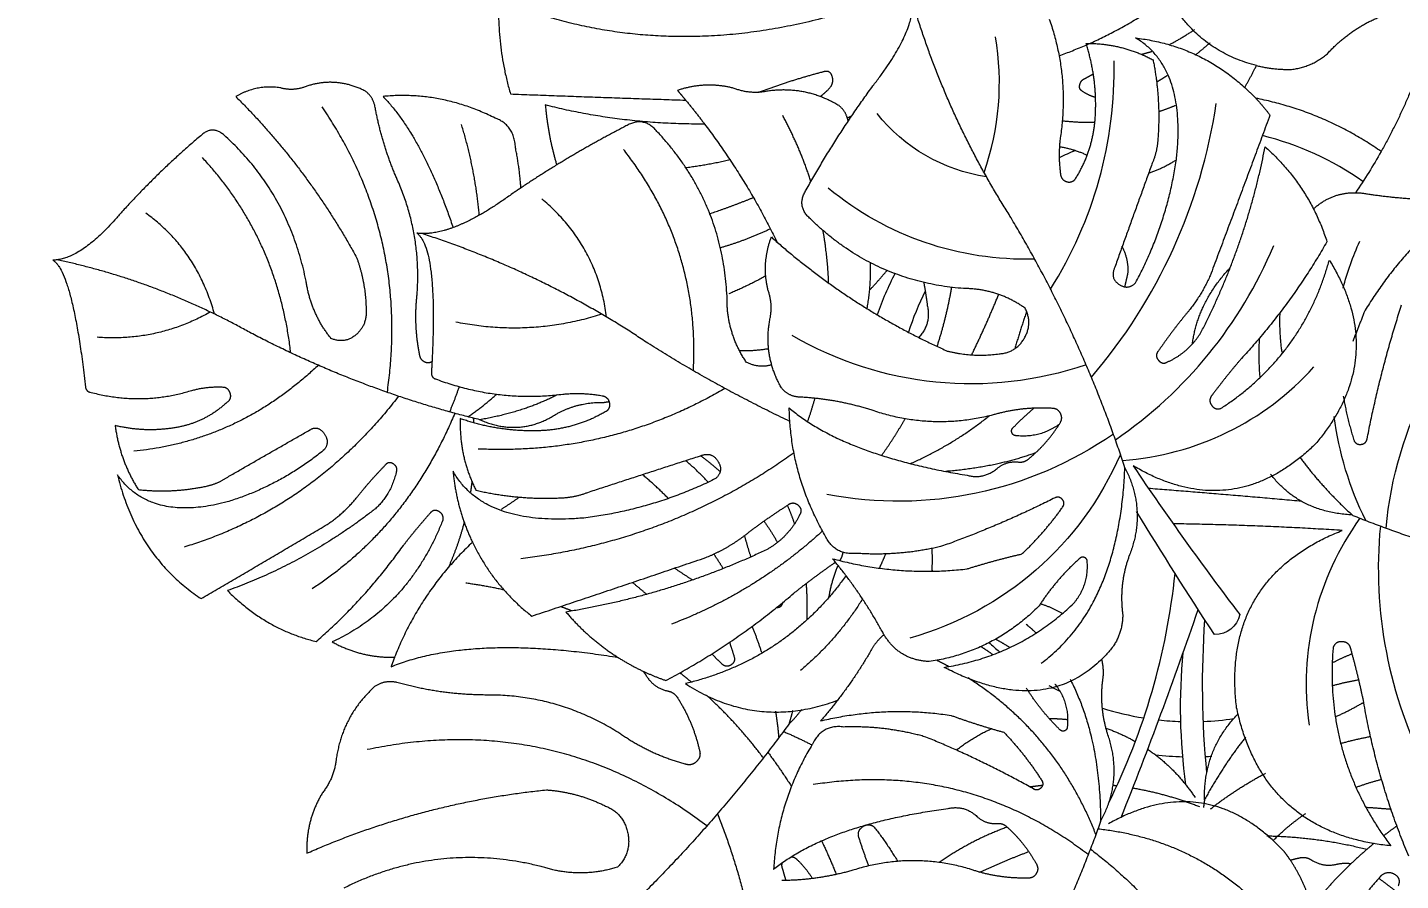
# Model space of a CAD drawing. Header units: inches. Extents: x 17146 to 31738, y -8920 to -2452.
# Drawn here: x 22810.95 to 22822.81, y -5287.29 to -5279.91 of the extents above; entities that cross this region are included whole.
import ezdxf

# ---------------------------------------------------------------- set-up
doc = ezdxf.new("R2010")
doc.units = ezdxf.units.IN
doc.header["$LTSCALE"] = 25
doc.header["$MEASUREMENT"] = 0
doc.header["$PDMODE"] = 3
doc.layers.get('Defpoints').update_dxf_attribs({"color": 251})
doc.layers.add('Dim-external', color=151, linetype='Continuous', lineweight=9)
doc.layers.add('plants', color=105, linetype='Continuous', lineweight=18)
doc.styles.add('int text 1in-8ft', font='trebuc.ttf', dxfattribs={"height": 7})
doc.dimstyles.new('dim 1in-8ft', dxfattribs={"dimtxt": 7, "dimasz": 2, "dimexe": 6, "dimexo": 6, "dimgap": 1, "dimtad": 1, "dimdec": 0, "dimzin": 0, "dimdsep": 46, "dimlunit": 4, "dimtxsty": 'int text 1in-8ft', "dimblk": 'DOT', "dimcen": 4, "dimdle": 6, "dimclrt": 7, "dimadec": 0, "dimazin": 0, "dimtfac": 1, "dimtdec": 0, "dimtofl": 0, "dimtmove": 0, "dimatfit": 3, "dimfxl": 6, "dimfxlon": 1, "dimtolj": 1, "dimtzin": 0, "dimarcsym": 0})
doc.dimstyles.new('dim 1in-8ft c-c', dxfattribs={"dimtxt": 7, "dimasz": 2, "dimexe": 6, "dimexo": 6, "dimgap": 1, "dimtad": 1, "dimdec": 0, "dimzin": 0, "dimdsep": 46, "dimlunit": 4, "dimtxsty": 'int text 1in-8ft', "dimblk": 'DOT', "dimcen": 4, "dimdle": 6, "dimclrt": 7, "dimadec": 0, "dimazin": 0, "dimtfac": 1, "dimtdec": 0, "dimtofl": 0, "dimtmove": 0, "dimatfit": 3, "dimfxl": 6, "dimfxlon": 1, "dimtolj": 1, "dimtzin": 0, "dimarcsym": 0})

# ---------------------------------------------------------------- blocks, each defined once
blk = doc.blocks.new('Monstera_86')
at = {"layer": 'plants'}
for points, degree in [([(0.5667, 1.02229), (0.60753, 1.08693), (0.61641, 1.15825)], 2), ([(0.79487, 0.9924), (0.82491, 1.07672), (0.87244, 1.15207)], 2), ([(0.80145, 1.01022), (0.7355, 1.06021), (0.70638, 1.13893)], 2), ([(0.9968, 0.92926), (1.06038, 1.01567), (1.14135, 1.08578)], 2), ([(0.61464, 1.02921), (0.62833, 1.04457), (0.6387, 1.06165)], 2), ([(0.79655, 0.99708), (0.72491, 1.005), (0.67851, 1.06165)], 2), ([(1.04313, 0.98738), (1.0286, 1.02367), (1.02099, 1.06207)], 2), ([(0.63256, 1.01968), (0.64656, 1.03297), (0.65816, 1.04784)], 2), ([(0.65816, 1.04784), (0.66256, 1.03143), (0.67193, 1.0174)], 2), ([(0.60197, 1.03403), (0.5998, 1.02947), (0.60413, 1.0268)], 2), ([(0.60346, 1.03764), (0.6089, 1.03343), (0.61464, 1.02921)], 2), ([(1.15735, 1.02155), (1.22372, 1.00502), (1.28527, 1.03558)], 2), ([(0.60413, 1.0268), (0.60846, 1.02414), (0.61292, 1.0273)], 2), ([(0.61292, 1.0273), (0.61379, 1.02825), (0.61464, 1.02921)], 2), ([(0.83646, 1.01991), (0.83472, 1.02301), (0.83651, 1.02608)], 2), ([(0.83651, 1.02608), (0.8383, 1.02915), (0.84178, 1.02903)], 2), ([(0.87315, 1.0252), (0.85755, 1.01796), (0.84145, 1.01187)], 2), ([(0.84178, 1.02903), (0.86133, 1.02954), (0.87986, 1.02311)], 2), ([(0.87986, 1.02311), (0.91734, 1.01211), (0.95464, 1.02375)], 2), ([(1.00672, 1.02338), (0.97102, 0.99428), (0.89371, 0.98396)], 2), ([(0.95464, 1.02375), (0.97757, 1.0304), (1.0014, 1.03065)], 2), ([(0.97563, 1.00495), (0.97052, 1.01564), (0.96615, 1.02667)], 2), ([(0.99162, 1.01698), (0.98578, 1.02245), (0.98163, 1.02931)], 2), ([(0.98175, 0.94256), (1.00435, 0.97967), (1.00672, 1.02338)], 2), ([(0.99866, 1.0306), (0.99981, 1.02679), (1.00089, 1.02297)], 2), ([(1.10795, 1.02202), (1.13276, 1.0296), (1.15735, 1.02155)], 2), ([(0.5952, 1.01494), (0.61564, 0.96604), (0.62462, 0.91381)], 2), ([(0.61765, 1.00654), (0.62539, 1.01287), (0.63256, 1.01968)], 2), ([(0.64199, 1.02006), (0.63732, 1.01897), (0.63256, 1.01968)], 2), ([(0.65841, 1.0172), (0.65077, 1.02209), (0.64199, 1.02006)], 2), ([(0.66545, 1.0158), (0.66166, 1.01506), (0.65841, 1.0172)], 2), ([(0.67193, 1.0174), (0.66872, 1.0165), (0.66545, 1.0158)], 2), ([(0.67193, 1.0174), (0.67377, 1.01465), (0.67578, 1.01203)], 2), ([(0.85593, 0.99552), (0.84414, 1.00599), (0.83646, 1.01991)], 2), ([(0.85541, 0.99599), (0.87897, 1.0046), (0.89943, 1.01898)], 2), ([(0.94156, 0.99595), (0.93319, 1.00659), (0.92633, 1.01828)], 2), ([(0.94512, 1.02117), (0.94837, 1.01228), (0.95131, 1.00326)], 2), ([(0.99521, 1.01519), (0.99307, 1.01538), (0.99162, 1.01698)], 2), ([(1.00089, 1.02297), (1.00168, 1.02105), (1.00104, 1.01906)], 2), ([(1.10117, 1), (1.09867, 1.01282), (1.10795, 1.02202)], 2), ([(0.64429, 0.87995), (0.64982, 0.95114), (0.60688, 1.00818)], 2), ([(0.60688, 1.00818), (0.68931, 0.99963), (0.70677, 0.91862)], 2), ([(0.68708, 1.00168), (0.65419, 1.00227), (0.62223, 1.01037)], 2), ([(0.67578, 1.01203), (0.72596, 0.95809), (0.78971, 0.99382)], 2), ([(0.80285, 1.01385), (0.88281, 0.95298), (0.98117, 0.96849)], 2), ([(1.3092, 1.01295), (1.23471, 0.98015), (1.15396, 0.97185)], 2), ([(1.29887, 0.97353), (1.30992, 0.99171), (1.3092, 1.01295)], 2), ([(0.6029, 0.99528), (0.6073, 0.99841), (0.61155, 1.00169)], 2), ([(0.68323, 1.00485), (0.6736, 0.99509), (0.66198, 0.98716)], 2), ([(0.79792, 1.00081), (0.82311, 0.93609), (0.88074, 0.89931)], 2), ([(0.95131, 1.00326), (0.95303, 0.99877), (0.94918, 0.99588)], 2), ([(1.11569, 0.98233), (1.10367, 0.98718), (1.10117, 1)], 2), ([(0.7815, 0.98973), (0.76381, 0.94521), (0.74719, 0.90029), (0.73162, 0.85498)], 3), ([(0.79487, 0.9924), (0.77991, 0.96491), (0.79039, 0.93532)], 2), ([(0.81468, 0.90002), (0.79519, 0.93725), (0.79487, 0.9924)], 2), ([(0.86171, 0.99367), (0.85845, 0.99337), (0.85593, 0.99552)], 2), ([(0.87504, 0.98903), (0.86934, 0.99426), (0.86171, 0.99367)], 2), ([(0.89371, 0.98396), (0.88312, 0.98159), (0.87504, 0.98903)], 2), ([(0.94918, 0.99588), (0.94533, 0.99298), (0.94156, 0.99595)], 2), ([(1.04999, 0.99524), (1.14868, 0.92044), (1.27007, 0.9458)], 2), ([(0.62282, 0.98313), (0.61478, 0.98364), (0.60675, 0.98433)], 2), ([(0.72373, 0.98425), (0.7069, 0.97107), (0.68797, 0.96106)], 2), ([(0.72753, 0.97824), (0.72789, 0.98079), (0.72823, 0.98334)], 2), ([(0.73064, 0.98294), (0.75172, 0.97458), (0.77405, 0.9708)], 2), ([(0.78983, 0.9807), (0.76659, 0.93386), (0.75201, 0.88356), (0.7466, 0.83155)], 3), ([(1.15396, 0.97185), (1.1338, 0.97335), (1.11569, 0.98233)], 2), ([(0.6291, 0.97012), (0.6211, 0.96713), (0.61282, 0.96501)], 2), ([(0.70088, 0.93766), (0.71521, 0.95566), (0.72753, 0.97824)], 2), ([(0.72753, 0.97824), (0.72825, 0.94586), (0.70582, 0.92267)], 2), ([(0.76434, 0.94555), (0.74593, 0.95817), (0.73368, 0.97676)], 2), ([(0.83271, 0.96621), (0.83163, 0.96879), (0.8336, 0.97073)], 2), ([(0.83257, 0.96902), (0.83658, 0.96945), (0.84057, 0.97003)], 2), ([(0.8336, 0.97073), (0.83557, 0.97267), (0.83803, 0.97145)], 2), ([(0.83803, 0.97145), (0.87206, 0.95234), (0.9081, 0.93762)], 2), ([(1.29031, 0.95339), (1.29185, 0.96463), (1.29887, 0.97353)], 2), ([(0.72598, 0.96092), (0.72921, 0.92795), (0.72963, 0.8948), (0.72725, 0.86175)], 3), ([(0.73956, 0.96864), (0.74345, 0.94018), (0.74405, 0.91145), (0.74135, 0.88285)], 3), ([(0.78438, 0.96931), (0.78574, 0.96915), (0.78709, 0.969)], 2), ([(0.8576, 0.9345), (0.84357, 0.94904), (0.83271, 0.96621)], 2), ([(1.01051, 0.94744), (1.00239, 0.95826), (0.99515, 0.96969)], 2), ([(0.61361, 0.80086), (0.61888, 0.85614), (0.60828, 0.91091), (0.58279, 0.96024)], 3), ([(1.05466, 0.94655), (1.05367, 0.9507), (1.0568, 0.9536)], 2), ([(1.0568, 0.9536), (1.05993, 0.95651), (1.06395, 0.95518)], 2), ([(1.06395, 0.95518), (1.08695, 0.94905), (1.1064, 0.93532)], 2), ([(1.26522, 0.90496), (1.28674, 0.92449), (1.29031, 0.95339)], 2), ([(0.72692, 0.95024), (0.72558, 0.95018), (0.72424, 0.95011), (0.7229, 0.95003)], 3), ([(0.75933, 0.94919), (0.75344, 0.94982), (0.74753, 0.95022), (0.7416, 0.95037)], 3), ([(0.88836, 0.94608), (0.87783, 0.93782), (0.86565, 0.9322)], 2), ([(1.01338, 0.95113), (1.02987, 0.92908), (1.05019, 0.91056)], 2), ([(1.06914, 0.91189), (1.05892, 0.92794), (1.05466, 0.94655)], 2), ([(0.63891, 0.94163), (0.62953, 0.93905), (0.61997, 0.93723)], 2), ([(0.79137, 0.93189), (0.78146, 0.93533), (0.77235, 0.94053)], 2), ([(0.79039, 0.93532), (0.79613, 0.91679), (0.79302, 0.89761)], 2), ([(0.89169, 0.92362), (0.87485, 0.92974), (0.8576, 0.9345)], 2), ([(0.9081, 0.93762), (0.93415, 0.93021), (0.96117, 0.93113)], 2), ([(0.96117, 0.93113), (0.9755, 0.92916), (0.98175, 0.94256)], 2), ([(1.00035, 0.93406), (0.99091, 0.93798), (0.98188, 0.94278)], 2), ([(1.00321, 0.93787), (1.00399, 0.92928), (1.00534, 0.92077)], 2), ([(1.1064, 0.93532), (1.14644, 0.90983), (1.19392, 0.91038)], 2), ([(0.62682, 0.79582), (0.65495, 0.83496), (0.66657, 0.88214), (0.65981, 0.92986)], 3), ([(0.72829, 0.92753), (0.7217, 0.92726), (0.71513, 0.92665), (0.7086, 0.9257)], 3), ([(0.75721, 0.92654), (0.75245, 0.92706), (0.74767, 0.9274), (0.74288, 0.92757)], 3), ([(0.82398, 0.90385), (0.8148, 0.91594), (0.81646, 0.93118)], 2), ([(0.82818, 0.92558), (0.82219, 0.9256), (0.81624, 0.92626)], 2), ([(0.81646, 0.93118), (0.81658, 0.93294), (0.81818, 0.93359)], 2), ([(0.81818, 0.93359), (0.81978, 0.93425), (0.82105, 0.93305)], 2), ([(0.82105, 0.93305), (0.83358, 0.92081), (0.84296, 0.90589)], 2), ([(0.97627, 0.92719), (0.93431, 0.91704), (0.89169, 0.92362)], 2), ([(0.94321, 0.88084), (0.95756, 0.90566), (0.97627, 0.92719)], 2), ([(0.9968, 0.92926), (0.99228, 0.9248), (0.98849, 0.9197)], 2), ([(0.99436, 0.92037), (0.99551, 0.92479), (0.9968, 0.92926)], 2), ([(0.64249, 0.92442), (0.63377, 0.92054), (0.62555, 0.9157)], 2), ([(0.70677, 0.91862), (0.7166, 0.83501), (0.63844, 0.80374)], 2), ([(0.79369, 0.9189), (0.78492, 0.92165), (0.77598, 0.92376), (0.7669, 0.92522)], 3), ([(1.06383, 0.90301), (1.01733, 0.93327), (0.9653, 0.9138)], 2), ([(0.62555, 0.9157), (0.62496, 0.9155), (0.62436, 0.91531)], 2), ([(0.62462, 0.91381), (0.62812, 0.89701), (0.63277, 0.88049)], 2), ([(0.7868, 0.87902), (0.82673, 0.92863), (0.89624, 0.89246)], 2), ([(0.82833, 0.90423), (0.82602, 0.90549), (0.82368, 0.9067), (0.82132, 0.90786)], 3), ([(1.07526, 0.90778), (1.07136, 0.90856), (1.06914, 0.91189)], 2), ([(1.08926, 0.89788), (1.08436, 0.90584), (1.07526, 0.90778)], 2), ([(1.19392, 0.91038), (1.22294, 0.91013), (1.25084, 0.90224)], 2), ([(0.62756, 0.90061), (0.63618, 0.90211), (0.6446, 0.90445)], 2), ([(0.6446, 0.90454), (0.64448, 0.90448), (0.64437, 0.90441), (0.64425, 0.90435)], 3), ([(0.82448, 0.90333), (0.82423, 0.90359), (0.82398, 0.90385)], 2), ([(0.95982, 0.83302), (0.99868, 0.88717), (1.06383, 0.90301)], 2), ([(1.07656, 0.90097), (1.0319, 0.87737), (0.99371, 0.84447)], 2), ([(1.05999, 0.90203), (1.06367, 0.89897), (1.06745, 0.89602)], 2), ([(1.09137, 0.89492), (1.08413, 0.89834), (1.07656, 0.90097)], 2), ([(1.25084, 0.90224), (1.25859, 0.90051), (1.26522, 0.90496)], 2), ([(0.83342, 0.88981), (0.78278, 0.8525), (0.77913, 0.76308)], 2), ([(0.79302, 0.89761), (0.79284, 0.89217), (0.79418, 0.88691)], 2), ([(0.89624, 0.89246), (0.84769, 0.88495), (0.81225, 0.85093)], 2), ([(0.8932, 0.89196), (0.89707, 0.88985), (0.90104, 0.88791)], 2), ([(0.94913, 0.84811), (0.96553, 0.87443), (0.98929, 0.89449)], 2), ([(1.03212, 0.88624), (1.03174, 0.88956), (1.03469, 0.89111)], 2), ([(1.03469, 0.89111), (1.03765, 0.89266), (1.04011, 0.89042)], 2), ([(1.04011, 0.89042), (1.04343, 0.88706), (1.0468, 0.88375)], 2), ([(1.09137, 0.89492), (1.09021, 0.89633), (1.08926, 0.89788)], 2), ([(1.10788, 0.8858), (1.09992, 0.89089), (1.09137, 0.89492)], 2), ([(1.2546, 0.89208), (1.20308, 0.87095), (1.10934, 0.88566)], 2), ([(1.25227, 0.88586), (1.25348, 0.88895), (1.2546, 0.89208)], 2), ([(0.63186, 0.88375), (0.63841, 0.8863), (0.6448, 0.88962)], 2), ([(0.83463, 0.85248), (0.86425, 0.88242), (0.90588, 0.88875)], 2), ([(0.8672, 0.8763), (0.86495, 0.87838), (0.86266, 0.88041), (0.86032, 0.88238)], 3), ([(0.86481, 0.88416), (0.86862, 0.88138), (0.87263, 0.87891)], 2), ([(0.90588, 0.88875), (0.92629, 0.8877), (0.93606, 0.86975)], 2), ([(0.93521, 0.87124), (0.94004, 0.87531), (0.94321, 0.88084)], 2), ([(1.0144, 0.88292), (1.01718, 0.87428), (1.02057, 0.86586)], 2), ([(1.0353, 0.87624), (1.0336, 0.8812), (1.03212, 0.88624)], 2), ([(1.14127, 0.85659), (1.12682, 0.87371), (1.10788, 0.8858)], 2), ([(1.10934, 0.88566), (1.10861, 0.88571), (1.10788, 0.8858)], 2), ([(1.20184, 0.81137), (1.2354, 0.8429), (1.25227, 0.88586)], 2), ([(1.29277, 0.876), (1.27328, 0.8865), (1.25227, 0.88586)], 2), ([(0.63277, 0.88049), (0.63377, 0.87604), (0.63833, 0.87583)], 2), ([(0.63833, 0.87583), (0.64289, 0.87562), (0.64429, 0.87995)], 2), ([(0.78054, 0.85831), (0.78054, 0.86961), (0.7868, 0.87902)], 2), ([(0.78198, 0.75452), (0.80787, 0.81323), (0.85675, 0.85586), (0.91844, 0.87353)], 3), ([(0.86307, 0.87409), (0.85831, 0.87661), (0.85374, 0.87947)], 2), ([(1.22111, 0.79717), (1.24322, 0.85303), (1.29277, 0.876)], 2), ([(1.30307, 0.87568), (1.2716, 0.84846), (1.24662, 0.81347)], 2), ([(1.36061, 0.84275), (1.33534, 0.8681), (1.30307, 0.87568)], 2), ([(0.70474, 0.85811), (0.70638, 0.8661), (0.71292, 0.87135), (0.72108, 0.87122)], 3), ([(0.72108, 0.87122), (0.73828, 0.8449), (0.7551, 0.81833), (0.77155, 0.79152)], 3), ([(0.84316, 0.86444), (0.83985, 0.86714), (0.83675, 0.87013)], 2), ([(0.93606, 0.86975), (0.94999, 0.84432), (0.96854, 0.82203)], 2), ([(0.97499, 0.80406), (1.01809, 0.84345), (1.0728, 0.86443)], 2), ([(0.77376, 0.76184), (0.75174, 0.79463), (0.72872, 0.82673), (0.70474, 0.85811)], 3), ([(0.7765, 0.82054), (0.78307, 0.83894), (0.78054, 0.85831)], 2), ([(0.81963, 0.85757), (0.82634, 0.85369), (0.83389, 0.85135)], 2), ([(0.98569, 0.83818), (0.98483, 0.84949), (0.98528, 0.8615)], 2), ([(1.01139, 0.81628), (1.07344, 0.84554), (1.14127, 0.85659)], 2), ([(1.16343, 0.85927), (1.10696, 0.84043), (1.05061, 0.82126)], 2), ([(1.13736, 0.85593), (1.14109, 0.85444), (1.14485, 0.85306)], 2), ([(1.20184, 0.81137), (1.18827, 0.83975), (1.16343, 0.85927)], 2), ([(0.81225, 0.85093), (0.80236, 0.83913), (0.80355, 0.82377)], 2), ([(0.80821, 0.82172), (0.82352, 0.8353), (0.83463, 0.85248)], 2), ([(0.97086, 0.8469), (0.96903, 0.83634), (0.96495, 0.82643)], 2), ([(1.00085, 0.85049), (1.00108, 0.85107), (1.00131, 0.85163)], 2), ([(1.00131, 0.85163), (1.00205, 0.85362), (1.00414, 0.85382)], 2), ([(1.00414, 0.85382), (1.00452, 0.85385), (1.00491, 0.8538)], 2), ([(1.37759, 0.84794), (1.33613, 0.82366), (1.2948, 0.79909)], 2), ([(1.43188, 0.76767), (1.41913, 0.82033), (1.37759, 0.84794)], 2), ([(0.63148, 0.79398), (0.54769, 0.82741), (0.45857, 0.84137)], 2), ([(0.99371, 0.84447), (0.98097, 0.83425), (0.96755, 0.82492)], 2), ([(1.08902, 0.84512), (1.09361, 0.84122), (1.09826, 0.8374)], 2), ([(1.18137, 0.84231), (1.19369, 0.83956), (1.20621, 0.83789)], 2), ([(1.21328, 0.72781), (1.24416, 0.80128), (1.30566, 0.84156)], 2), ([(1.26477, 0.78968), (1.30904, 0.82425), (1.36061, 0.84275)], 2), ([(0.88142, 0.82865), (0.86383, 0.82311), (0.84586, 0.81895)], 2), ([(0.96854, 0.82203), (0.92562, 0.83373), (0.88142, 0.82865)], 2), ([(0.90409, 0.82955), (0.90398, 0.82974), (0.90387, 0.82993), (0.90376, 0.83012)], 3), ([(0.90413, 0.83013), (0.90358, 0.82276), (0.90409, 0.81538)], 2), ([(0.93419, 0.81893), (0.9361, 0.82359), (0.93825, 0.82814)], 2), ([(1.03939, 0.82843), (1.04232, 0.82365), (1.04545, 0.81901)], 2), ([(1.0709, 0.82815), (1.06512, 0.83206), (1.05924, 0.83582)], 2), ([(1.20721, 0.79843), (1.21122, 0.81376), (1.21756, 0.82789)], 2), ([(0.77913, 0.76308), (0.76466, 0.79121), (0.7765, 0.82054)], 2), ([(0.80355, 0.82377), (0.80361, 0.82199), (0.80523, 0.82128)], 2), ([(0.80523, 0.82128), (0.80686, 0.82056), (0.80821, 0.82172)], 2), ([(0.84586, 0.81895), (0.83088, 0.80486), (0.81908, 0.78801)], 2), ([(0.89785, 0.814), (0.92499, 0.82051), (0.95284, 0.81862)], 2), ([(0.9346, 0.81894), (0.93454, 0.81911), (0.93447, 0.81927), (0.9344, 0.81943)], 3), ([(0.95284, 0.81862), (0.96769, 0.82007), (0.97366, 0.8064)], 2), ([(0.9626, 0.82118), (0.96201, 0.8194), (0.96157, 0.81758)], 2), ([(0.9636, 0.82332), (0.96312, 0.82224), (0.9626, 0.82118)], 2), ([(0.96755, 0.82492), (0.96712, 0.82459), (0.96663, 0.82435)], 2), ([(0.99348, 0.75346), (1.073, 0.8104), (1.17044, 0.82207)], 2), ([(1.02139, 0.82086), (1.0236, 0.81433), (1.0253, 0.80764)], 2), ([(1.05061, 0.82126), (1.03708, 0.81575), (1.02544, 0.807)], 2), ([(0.82439, 0.78256), (0.86016, 0.80052), (0.89785, 0.814)], 2), ([(0.98987, 0.7937), (0.9971, 0.80828), (1.01139, 0.81628)], 2), ([(1.01295, 0.79769), (1.00829, 0.80439), (1.00424, 0.81148)], 2), ([(1.21442, 0.76531), (1.21231, 0.78946), (1.20184, 0.81137)], 2), ([(1.24662, 0.81347), (1.23817, 0.8025), (1.22905, 0.79226)], 2), ([(1.24969, 0.71672), (1.30592, 0.78937), (1.38874, 0.81454)], 2), ([(0.60993, 0.80222), (0.60377, 0.73608), (0.57236, 0.67689), (0.52105, 0.63471)], 3), ([(0.63844, 0.80374), (0.6931, 0.8002), (0.74787, 0.79942)], 2), ([(0.97366, 0.8064), (0.99567, 0.76833), (0.9966, 0.72436)], 2), ([(1.02544, 0.807), (1.01192, 0.79646), (0.99745, 0.78725)], 2), ([(1.0253, 0.80764), (1.02543, 0.80737), (1.02556, 0.80709)], 2), ([(0.62309, 0.79727), (0.6336, 0.77604), (0.64047, 0.75333), (0.64349, 0.72983)], 3), ([(0.66569, 0.75625), (0.65173, 0.77562), (0.63148, 0.79398)], 2), ([(0.63182, 0.79367), (0.66598, 0.79196), (0.68468, 0.76725)], 2), ([(0.78661, 0.74125), (0.84133, 0.77891), (0.90689, 0.79274), (0.97216, 0.78039)], 3), ([(0.99092, 0.78732), (0.98769, 0.79007), (0.98987, 0.7937)], 2), ([(0.99784, 0.78751), (0.99528, 0.79333), (0.99323, 0.79951)], 2), ([(1.04433, 0.77015), (1.08483, 0.79021), (1.12977, 0.79568)], 2), ([(1.12977, 0.79568), (1.19424, 0.80129), (1.21442, 0.76531)], 2), ([(1.22362, 0.79133), (1.22048, 0.79327), (1.22111, 0.79717)], 2), ([(1.22905, 0.79226), (1.22676, 0.78939), (1.22362, 0.79133)], 2), ([(1.2948, 0.79909), (1.28502, 0.79236), (1.27721, 0.78286)], 2), ([(0.76395, 0.7763), (0.71497, 0.78014), (0.66453, 0.78465)], 2), ([(0.81908, 0.78801), (0.81788, 0.78546), (0.81984, 0.78344)], 2), ([(0.81984, 0.78344), (0.82181, 0.78143), (0.82439, 0.78256)], 2), ([(0.99745, 0.78725), (0.99416, 0.78457), (0.99092, 0.78732)], 2), ([(1.07495, 0.78299), (1.08298, 0.77485), (1.09172, 0.76749)], 2), ([(1.17132, 0.78212), (1.17717, 0.78622), (1.18317, 0.79008)], 2), ([(1.25131, 0.76625), (1.25477, 0.78057), (1.26477, 0.78968)], 2), ([(1.29764, 0.75125), (1.32638, 0.77469), (1.36082, 0.78525)], 2), ([(1.36082, 0.78525), (1.41058, 0.79833), (1.43188, 0.76767)], 2), ([(0.65559, 0.74764), (0.70924, 0.8), (0.77376, 0.76184)], 2), ([(1.12716, 0.77906), (1.09045, 0.76702), (1.05368, 0.75517)], 2), ([(1.14345, 0.78257), (1.13501, 0.78214), (1.12716, 0.77906)], 2), ([(1.19956, 0.77772), (1.17185, 0.78405), (1.14345, 0.78257)], 2), ([(1.20973, 0.73125), (1.21062, 0.75577), (1.19956, 0.77772)], 2), ([(1.2022, 0.77201), (1.20261, 0.77542), (1.20314, 0.7788)], 2), ([(1.27721, 0.78286), (1.2682, 0.7715), (1.25824, 0.76124)], 2), ([(1.37355, 0.77486), (1.36699, 0.77342), (1.3613, 0.76962)], 2), ([(1.41833, 0.77728), (1.39562, 0.77971), (1.37355, 0.77486)], 2), ([(1.43337, 0.73574), (1.43034, 0.75842), (1.41833, 0.77728)], 2), ([(0.83705, 0.75346), (0.86299, 0.76293), (0.89524, 0.7655)], 2), ([(0.88139, 0.768), (0.87054, 0.77076), (0.86195, 0.76357)], 2), ([(0.9966, 0.72436), (0.96078, 0.75486), (0.88139, 0.768)], 2), ([(1.04278, 0.75885), (1.03886, 0.76514), (1.04433, 0.77015)], 2), ([(1.054, 0.75528), (1.04759, 0.76004), (1.04161, 0.76536)], 2), ([(1.04915, 0.77247), (1.05599, 0.76495), (1.06379, 0.75843)], 2), ([(1.2531, 0.7605), (1.25015, 0.76264), (1.25131, 0.76625)], 2), ([(1.3613, 0.76962), (1.33431, 0.75403), (1.30724, 0.7386)], 2), ([(0.7807, 0.75831), (0.73263, 0.75483), (0.68897, 0.73351), (0.65667, 0.69773)], 3), ([(0.77913, 0.76308), (0.80716, 0.67733), (0.85357, 0.59997)], 2), ([(0.84201, 0.75774), (0.82948, 0.74766), (0.82107, 0.73396)], 2), ([(0.84804, 0.7594), (0.84468, 0.75981), (0.84201, 0.75774)], 2), ([(0.86195, 0.76357), (0.85588, 0.75853), (0.84804, 0.7594)], 2), ([(0.91807, 0.76037), (0.89054, 0.74827), (0.86711, 0.72952)], 2), ([(1.05368, 0.75517), (1.0467, 0.75257), (1.04278, 0.75885)], 2), ([(1.25824, 0.76124), (1.25606, 0.75837), (1.2531, 0.7605)], 2), ([(0.62609, 0.74794), (0.62295, 0.74757), (0.62219, 0.7445)], 2), ([(0.63068, 0.74549), (0.62924, 0.7483), (0.62609, 0.74794)], 2), ([(0.64665, 0.62851), (0.60791, 0.69132), (0.65559, 0.74764)], 2), ([(0.93668, 0.75503), (0.92845, 0.74356), (0.9215, 0.73129)], 2), ([(1.03824, 0.71169), (1.11225, 0.75497), (1.19813, 0.75095)], 2), ([(1.29813, 0.74065), (1.2941, 0.74596), (1.29764, 0.75125)], 2), ([(1.30173, 0.69666), (1.35326, 0.7456), (1.42127, 0.75245)], 2), ([(0.62219, 0.7445), (0.61367, 0.70036), (0.59985, 0.65759)], 2), ([(0.63765, 0.71674), (0.63511, 0.73134), (0.63068, 0.74549)], 2), ([(0.78529, 0.74495), (0.73949, 0.71356), (0.70424, 0.67033), (0.68271, 0.61914)], 3), ([(0.8217, 0.73497), (0.83427, 0.74395), (0.84968, 0.74233)], 2), ([(0.84968, 0.74233), (0.85158, 0.74221), (0.8523, 0.74046)], 2), ([(0.8523, 0.74046), (0.85302, 0.73871), (0.85173, 0.73731)], 2), ([(1.11468, 0.72622), (1.13458, 0.73809), (1.1578, 0.73908)], 2), ([(1.1578, 0.73908), (1.18452, 0.74008), (1.20973, 0.73125)], 2), ([(1.30724, 0.7386), (1.30216, 0.73535), (1.29813, 0.74065)], 2), ([(1.39142, 0.73657), (1.41224, 0.74077), (1.43337, 0.73574)], 2), ([(0.82107, 0.73396), (0.81917, 0.73091), (0.82091, 0.72776)], 2), ([(0.85173, 0.73731), (0.84529, 0.73052), (0.8381, 0.72452)], 2), ([(0.86573, 0.72919), (0.90478, 0.73889), (0.94285, 0.72586)], 2), ([(0.98468, 0.73321), (0.98205, 0.72572), (0.97992, 0.71807)], 2), ([(0.99619, 0.73305), (1.04376, 0.7105), (1.08819, 0.68237)], 2), ([(1.14685, 0.71579), (1.16871, 0.72714), (1.19708, 0.73199)], 2), ([(1.19708, 0.73199), (1.17128, 0.74328), (1.14808, 0.72861)], 2), ([(1.20472, 0.73007), (1.19498, 0.72342), (1.18612, 0.71536)], 2), ([(1.19708, 0.73199), (1.27352, 0.71334), (1.34539, 0.67579)], 2), ([(1.20133, 0.73093), (1.20122, 0.73245), (1.20112, 0.73396)], 2), ([(1.35952, 0.71943), (1.37335, 0.7328), (1.39142, 0.73657)], 2), ([(0.7168, 0.72457), (0.66357, 0.6898), (0.64665, 0.62851)], 2), ([(0.72296, 0.7226), (0.72063, 0.72593), (0.7168, 0.72457)], 2), ([(0.72269, 0.71615), (0.72528, 0.71927), (0.72296, 0.7226)], 2), ([(0.82091, 0.72776), (0.82265, 0.72462), (0.82624, 0.72461)], 2), ([(0.82624, 0.72461), (0.84639, 0.7234), (0.86573, 0.72919)], 2), ([(0.94285, 0.72586), (0.96628, 0.71836), (0.99086, 0.71725)], 2), ([(1.1133, 0.72033), (1.1122, 0.72369), (1.11468, 0.72622)], 2), ([(1.11666, 0.72073), (1.115, 0.72053), (1.11337, 0.72012)], 2), ([(1.14808, 0.72861), (1.13341, 0.72026), (1.11666, 0.72073)], 2), ([(1.21659, 0.7269), (1.2132, 0.71887), (1.21036, 0.71054)], 2), ([(0.7036, 0.69229), (0.71356, 0.70389), (0.72269, 0.71615)], 2), ([(0.80427, 0.69638), (0.86828, 0.71791), (0.93616, 0.71116), (0.99467, 0.67743)], 3), ([(0.99086, 0.71725), (0.99756, 0.71658), (1.0017, 0.71127)], 2), ([(1.11792, 0.71638), (1.11441, 0.71698), (1.1133, 0.72033)], 2), ([(1.14331, 0.71539), (1.13055, 0.71419), (1.11792, 0.71638)], 2), ([(1.22584, 0.7055), (1.18582, 0.72066), (1.14331, 0.71539)], 2), ([(1.257, 0.7142), (1.24236, 0.61307), (1.29923, 0.52922)], 2), ([(1.35934, 0.71384), (1.35796, 0.71679), (1.35952, 0.71943)], 2), ([(1.36356, 0.71076), (1.36071, 0.71088), (1.35934, 0.71384)], 2), ([(1.38365, 0.71297), (1.37381, 0.7103), (1.36356, 0.71076)], 2), ([(1.44993, 0.714), (1.41621, 0.72304), (1.38365, 0.71297)], 2), ([(1.45257, 0.71085), (1.45214, 0.71341), (1.44993, 0.714)], 2), ([(0.69208, 0.67924), (0.69282, 0.6919), (0.69173, 0.70453)], 2), ([(0.80086, 0.70446), (0.7576, 0.6538), (0.72984, 0.59293), (0.71994, 0.52705)], 3), ([(1.0017, 0.71127), (1.0138, 0.68999), (1.00893, 0.66601)], 2), ([(1.22848, 0.70173), (1.22847, 0.70451), (1.22584, 0.7055)], 2), ([(1.47366, 0.62851), (1.46089, 0.63666), (1.45257, 0.71085)], 2), ([(0.75147, 0.69453), (0.73755, 0.68817), (0.72965, 0.67508)], 2), ([(0.75744, 0.69337), (0.75494, 0.69646), (0.75147, 0.69453)], 2), ([(1.00787, 0.69641), (1.01655, 0.69891), (1.02447, 0.69461)], 2), ([(1.02447, 0.69461), (1.03747, 0.67516), (1.03691, 0.65185)], 2), ([(1.05873, 0.7002), (1.05429, 0.62013), (1.10398, 0.55679)], 2), ([(1.23781, 0.61107), (1.22431, 0.62129), (1.22806, 0.69427)], 2), ([(1.22806, 0.69427), (1.22825, 0.69792), (1.22848, 0.70173)], 2), ([(1.22806, 0.69427), (1.23025, 0.6958), (1.23272, 0.69462)], 2), ([(1.23272, 0.69462), (1.23562, 0.69324), (1.23612, 0.68971)], 2), ([(0.64823, 0.6166), (0.67163, 0.65758), (0.7036, 0.69229)], 2), ([(0.67708, 0.68837), (0.67724, 0.68792), (0.67739, 0.68748)], 2), ([(0.67739, 0.68748), (0.67908, 0.675), (0.67856, 0.66241)], 2), ([(0.738, 0.66173), (0.74828, 0.67405), (0.75733, 0.68729)], 2), ([(0.75733, 0.68729), (0.75994, 0.69029), (0.75744, 0.69337)], 2), ([(0.84281, 0.66182), (0.84689, 0.67368), (0.85038, 0.68573)], 2), ([(0.86062, 0.68925), (0.84964, 0.68856), (0.8442, 0.67901)], 2), ([(0.89423, 0.68746), (0.8776, 0.69161), (0.86062, 0.68925)], 2), ([(0.87835, 0.68992), (0.86903, 0.67064), (0.86091, 0.65084)], 2), ([(1.00819, 0.61352), (0.957, 0.65942), (0.89423, 0.68746)], 2), ([(1.02885, 0.68715), (1.0195, 0.68741), (1.00988, 0.68583)], 2), ([(1.23612, 0.68971), (1.23993, 0.67005), (1.23769, 0.65046)], 2), ([(1.31956, 0.6886), (1.32823, 0.61431), (1.37685, 0.56208)], 2), ([(0.62413, 0.66218), (0.62764, 0.67175), (0.63151, 0.68118)], 2), ([(0.73536, 0.68276), (0.7318, 0.65572), (0.711, 0.63363)], 2), ([(0.8442, 0.67901), (0.83875, 0.66945), (0.84376, 0.65966)], 2), ([(0.90079, 0.68446), (0.8946, 0.66566), (0.89134, 0.64616)], 2), ([(0.90714, 0.65794), (0.90451, 0.66955), (0.91247, 0.67845)], 2), ([(0.91247, 0.67845), (0.91258, 0.67857), (0.91268, 0.67869)], 2), ([(1.08819, 0.68237), (1.15634, 0.6367), (1.23454, 0.61133)], 2), ([(1.27079, 0.65962), (1.26986, 0.67047), (1.2772, 0.67681)], 2), ([(1.2772, 0.67681), (1.28454, 0.68314), (1.29352, 0.67924)], 2), ([(1.29352, 0.67924), (1.30667, 0.66293), (1.30978, 0.64139)], 2), ([(1.37169, 0.66219), (1.406, 0.68154), (1.4451, 0.6785)], 2), ([(0.72965, 0.67508), (0.70046, 0.61803), (0.68825, 0.55513)], 2), ([(0.9085, 0.64869), (0.91279, 0.65726), (0.91643, 0.66613), (0.9194, 0.67524)], 3), ([(1.11807, 0.66362), (1.16464, 0.67842), (1.21258, 0.66873)], 2), ([(1.34539, 0.67579), (1.40582, 0.6421), (1.47105, 0.62834)], 2), ([(0.56973, 0.59815), (0.60218, 0.6257), (0.62413, 0.66218)], 2), ([(0.72391, 0.63867), (0.72945, 0.65112), (0.738, 0.66173)], 2), ([(0.84376, 0.65966), (0.8617, 0.64703), (0.88365, 0.64693)], 2), ([(0.92808, 0.63699), (0.93252, 0.6457), (0.93637, 0.6547), (0.9396, 0.66394)], 3), ([(0.94615, 0.65996), (0.94346, 0.64506), (0.94394, 0.62993)], 2), ([(1.00893, 0.66601), (1.00716, 0.65664), (1.01043, 0.64768)], 2), ([(1.11496, 0.66545), (1.1209, 0.61906), (1.15694, 0.58882)], 2), ([(1.27693, 0.62681), (1.27113, 0.6427), (1.27079, 0.65962)], 2), ([(1.36897, 0.6635), (1.38068, 0.62151), (1.41356, 0.59809)], 2), ([(0.90946, 0.6428), (0.90821, 0.6502), (0.90714, 0.65794)], 2), ([(1.01179, 0.63878), (1.02369, 0.64535), (1.03582, 0.65044)], 2), ([(1.03691, 0.65185), (1.03991, 0.59027), (1.08229, 0.54509)], 2), ([(1.23769, 0.65046), (1.23485, 0.61112), (1.25111, 0.57508)], 2), ([(0.63779, 0.64672), (0.63496, 0.6363), (0.63135, 0.62613), (0.62698, 0.61625)], 3), ([(0.77216, 0.64316), (0.75221, 0.60596), (0.74586, 0.56423)], 2), ([(0.78283, 0.6443), (0.77702, 0.64812), (0.77216, 0.64316)], 2), ([(0.77913, 0.64564), (0.77782, 0.64067), (0.7769, 0.63562)], 2), ([(0.786, 0.63406), (0.78863, 0.64049), (0.78283, 0.6443)], 2), ([(0.82732, 0.64728), (0.79931, 0.6028), (0.78514, 0.55192), (0.7861, 0.49936)], 3), ([(0.88365, 0.64693), (0.9415, 0.64251), (0.98287, 0.60183)], 2), ([(0.94449, 0.64786), (0.93857, 0.64174), (0.93312, 0.63497)], 2), ([(0.97108, 0.64333), (0.97171, 0.62619), (0.97471, 0.60931)], 2), ([(1.01043, 0.64768), (1.01446, 0.63026), (1.00819, 0.61352)], 2), ([(1.30978, 0.64139), (1.32148, 0.58505), (1.3616, 0.54864)], 2), ([(0.68514, 0.53456), (0.70437, 0.58667), (0.72391, 0.63867)], 2), ([(0.76157, 0.56623), (0.77387, 0.60011), (0.786, 0.63406)], 2), ([(0.7769, 0.63562), (0.7771, 0.62718), (0.78082, 0.61958)], 2), ([(0.83758, 0.62789), (0.88664, 0.6292), (0.93339, 0.61313), (0.97128, 0.58193)], 3), ([(1.35519, 0.52257), (1.30929, 0.56807), (1.27693, 0.62681)], 2), ([(1.42899, 0.59726), (1.45534, 0.62846), (1.47366, 0.62851)], 2), ([(0.68825, 0.55513), (0.65978, 0.58036), (0.64823, 0.6166)], 2), ([(1.05146, 0.54033), (1.02423, 0.57634), (1.00445, 0.61684)], 2), ([(1.00874, 0.60827), (1.02498, 0.61596), (1.04142, 0.62061)], 2), ([(1.17593, 0.58539), (1.19747, 0.60117), (1.21438, 0.60741)], 2), ([(1.21438, 0.60741), (1.22784, 0.61238), (1.23781, 0.61107)], 2), ([(1.25977, 0.52247), (1.23418, 0.54911), (1.21438, 0.60741)], 2), ([(0.85357, 0.59997), (0.89471, 0.53526), (0.91648, 0.46174)], 2), ([(0.98287, 0.60183), (0.99227, 0.59358), (0.98561, 0.583)], 2), ([(1.04841, 0.59853), (1.03409, 0.59371), (1.01984, 0.58795)], 2), ([(1.19742, 0.59941), (1.20009, 0.56941), (1.20898, 0.54066)], 2), ([(1.37792, 0.5479), (1.40487, 0.57067), (1.42899, 0.59726)], 2), ([(0.62327, 0.5854), (0.60044, 0.58896), (0.57734, 0.58938)], 2), ([(0.65702, 0.59533), (0.6425, 0.58234), (0.62327, 0.5854)], 2), ([(0.6131, 0.55812), (0.61825, 0.56727), (0.62379, 0.57621), (0.62971, 0.58489)], 3), ([(0.98561, 0.583), (0.96611, 0.54799), (0.94244, 0.51565)], 2), ([(1.14727, 0.56685), (1.159, 0.57404), (1.17043, 0.58168)], 2), ([(1.17043, 0.58168), (1.17319, 0.58352), (1.17593, 0.58539)], 2), ([(1.17043, 0.58168), (1.17138, 0.56858), (1.17397, 0.55567)], 2), ([(0.62489, 0.57763), (0.6446, 0.56369), (0.6666, 0.55363), (0.69005, 0.54785)], 3), ([(0.76375, 0.57225), (0.75453, 0.56894), (0.74578, 0.56355)], 2), ([(0.8116, 0.57646), (0.79991, 0.55822), (0.79835, 0.53662)], 2), ([(0.81718, 0.57758), (0.81405, 0.5787), (0.8116, 0.57646)], 2), ([(0.82078, 0.57318), (0.82031, 0.57646), (0.81718, 0.57758)], 2), ([(0.82103, 0.54949), (0.82249, 0.56135), (0.82078, 0.57318)], 2), ([(0.87041, 0.57163), (0.86042, 0.54332), (0.85791, 0.5133), (0.86307, 0.48372)], 3), ([(0.86876, 0.57459), (0.89699, 0.57019), (0.92189, 0.55575), (0.93972, 0.53344)], 3), ([(0.98257, 0.5776), (0.98968, 0.55538), (1.00085, 0.53486)], 2), ([(1.25111, 0.57508), (1.26068, 0.55286), (1.265, 0.52884)], 2), ([(0.74586, 0.56423), (0.73886, 0.50432), (0.77216, 0.48456)], 2), ([(0.75782, 0.55114), (0.75846, 0.55899), (0.76157, 0.56623)], 2), ([(0.81122, 0.55746), (0.81476, 0.55896), (0.81824, 0.56056), (0.82168, 0.56226)], 3), ([(1.03493, 0.56363), (1.04939, 0.56692), (1.06374, 0.56877)], 2), ([(1.1024, 0.5416), (1.12531, 0.5534), (1.14727, 0.56685)], 2), ([(1.15466, 0.52796), (1.15281, 0.54839), (1.14727, 0.56685)], 2), ([(0.57123, 0.44038), (0.58202, 0.50285), (0.6131, 0.55812)], 2), ([(0.6131, 0.55812), (0.65011, 0.53236), (0.69434, 0.5236)], 2), ([(0.82153, 0.55497), (0.8121, 0.55651), (0.80359, 0.56048)], 2), ([(1.17397, 0.55567), (1.17477, 0.54094), (1.18717, 0.5365)], 2), ([(0.76089, 0.49874), (0.75567, 0.52473), (0.75782, 0.55114)], 2), ([(0.82812, 0.47234), (0.81493, 0.51003), (0.82103, 0.54949)], 2), ([(1.08229, 0.54509), (1.09085, 0.53485), (1.1024, 0.5416)], 2), ([(1.3616, 0.54864), (1.36987, 0.54027), (1.37792, 0.5479)], 2), ([(0.69434, 0.5236), (0.68943, 0.52882), (0.68514, 0.53456)], 2), ([(0.79835, 0.53662), (0.79669, 0.51175), (0.80432, 0.48803)], 2), ([(0.79859, 0.53935), (0.80902, 0.53958), (0.81971, 0.53837)], 2), ([(0.95621, 0.5352), (0.95756, 0.53588), (0.95892, 0.53654)], 2), ([(0.95845, 0.53854), (0.9595, 0.5324), (0.96434, 0.52842)], 2), ([(1.05146, 0.54033), (1.10482, 0.54072), (1.15466, 0.52796)], 2), ([(1.06371, 0.52483), (1.05742, 0.53245), (1.05146, 0.54033)], 2), ([(1.18717, 0.5365), (1.22243, 0.51882), (1.25977, 0.52247)], 2), ([(0.74627, 0.5283), (0.75168, 0.53057), (0.75723, 0.53238)], 2), ([(0.96434, 0.52842), (0.9868, 0.51493), (1.01267, 0.51936)], 2), ([(1.265, 0.52884), (1.26649, 0.52233), (1.27155, 0.51881)], 2), ([(0.7015, 0.51658), (0.69747, 0.50978), (0.69393, 0.5024)], 2), ([(0.69434, 0.5236), (0.69778, 0.51995), (0.7015, 0.51658)], 2), ([(0.77216, 0.48456), (0.73169, 0.48922), (0.7015, 0.51658)], 2), ([(0.79815, 0.52319), (0.80298, 0.52171), (0.80712, 0.51879)], 2), ([(0.80712, 0.51879), (0.80883, 0.51772), (0.80839, 0.51509)], 2), ([(0.96884, 0.50971), (0.96756, 0.51486), (0.97193, 0.51855)], 2), ([(0.97193, 0.51855), (0.97415, 0.52069), (0.97647, 0.52263)], 2), ([(1.01392, 0.51883), (0.99446, 0.51156), (0.97494, 0.50649)], 2), ([(1.01267, 0.51936), (1.02277, 0.52096), (1.03228, 0.51721)], 2), ([(1.01669, 0.51978), (1.01531, 0.51932), (1.01392, 0.51883)], 2), ([(1.03228, 0.51721), (1.05084, 0.51241), (1.06898, 0.51855)], 2), ([(1.06898, 0.51855), (1.06632, 0.52167), (1.06371, 0.52483)], 2), ([(1.17724, 0.52082), (1.12051, 0.52301), (1.06371, 0.52483)], 2), ([(1.16517, 0.37363), (1.1974, 0.4516), (1.17724, 0.52082)], 2), ([(1.27155, 0.51881), (1.29123, 0.50914), (1.31086, 0.5164)], 2), ([(1.31086, 0.5164), (1.31855, 0.51911), (1.32658, 0.51683)], 2), ([(1.32658, 0.51683), (1.34188, 0.51468), (1.35519, 0.52257)], 2), ([(0.75177, 0.50894), (0.75514, 0.51117), (0.75856, 0.51325)], 2), ([(0.80584, 0.51125), (0.80274, 0.50953), (0.79961, 0.50793)], 2), ([(0.80839, 0.51509), (0.80794, 0.51246), (0.80584, 0.51125)], 2), ([(0.94244, 0.51565), (0.91444, 0.47997), (0.91663, 0.45868)], 2), ([(0.97494, 0.50649), (0.97013, 0.50457), (0.96884, 0.50971)], 2), ([(0.67112, 0.50489), (0.65798, 0.50333), (0.64791, 0.49475)], 2), ([(0.69393, 0.5024), (0.68281, 0.50522), (0.67112, 0.50489)], 2), ([(0.69393, 0.5024), (0.74997, 0.48822), (0.7662, 0.41754)], 2), ([(0.80432, 0.48803), (0.78124, 0.48786), (0.76089, 0.49874)], 2), ([(0.64791, 0.49475), (0.63256, 0.47779), (0.61117, 0.46968)], 2), ([(0.72411, 0.48778), (0.72866, 0.49177), (0.73331, 0.4955)], 2), ([(0.82181, 0.49611), (0.78495, 0.48288), (0.7502, 0.4582)], 2), ([(0.76836, 0.49518), (0.76498, 0.49415), (0.76161, 0.49327)], 2), ([(0.75054, 0.48898), (0.74215, 0.48458), (0.73399, 0.47916)], 2), ([(0.92715, 0.45627), (1.0501, 0.50386), (1.16005, 0.46887)], 2)]:
    blk.add_open_spline(points, degree=degree, dxfattribs=at)
blk = doc.blocks.new('_Dot')
at = {"color": 0, "linetype": 'ByBlock', "lineweight": -2}
blk.add_line((-0.5, 0), (-1, 0), dxfattribs=at)
at = {"color": 0, "linetype": 'ByBlock', "const_width": 0.5}
blk.add_lwpolyline([(-0.25, 0, 1), (0.25, 0, 1)], format="xyb", close=True, dxfattribs=at)
blk = doc.blocks.new('*D163')
at = {"layer": 'Defpoints', "color": 0, "transparency": 16777216}
for p in [(22837.726, -5179.48), (22715.726, -5300.298), (22837.726, -5300.298)]:
    blk.add_point(p, dxfattribs=at)
at = {"layer": 'Dim-external', "color": 0, "lineweight": -2, "transparency": 16777216}
for p, q in [((22721.726, -5179.48), (22709.726, -5179.48)), ((22715.726, -5181.48), (22715.726, -5298.298)), ((22721.726, -5300.298), (22709.726, -5300.298))]:
    blk.add_line(p, q, dxfattribs=at)
at = {"layer": 'Dim-external', "color": 0, "lineweight": -2, "transparency": 16777216, "xscale": 2, "yscale": 2, "zscale": 2}
for p, rotation in [((22715.726, -5179.48), 90), ((22715.726, -5300.298), 270)]:
    blk.add_blockref('_Dot', p, dxfattribs=dict(at, rotation=rotation))
at = {"layer": 'Dim-external', "color": 7, "transparency": 16777216, "insert": (22711.165, -5239.889), "char_height": 7, "attachment_point": 5, "rotation": 90, "style": 'int text 1in-8ft'}
blk.add_mtext('\\A1;10\'-1"c/c', dxfattribs=at)
blk = doc.blocks.new('*D498')
at = {"layer": 'Defpoints', "color": 0, "transparency": 16777216}
for p in [(22829.726, -5269.889), (22745.726, -5291.879), (22799.726, -5291.879)]:
    blk.add_point(p, dxfattribs=at)
at = {"layer": 'Dim-external', "color": 0, "lineweight": -2, "transparency": 16777216}
for p, q in [((22734.665, -5277.566), (22734.665, -5253.472)), ((22751.726, -5269.889), (22739.726, -5269.889)), ((22745.726, -5271.889), (22745.726, -5289.879)), ((22745.726, -5280.884), (22734.665, -5277.566)), ((22751.726, -5291.879), (22739.726, -5291.879))]:
    blk.add_line(p, q, dxfattribs=at)
at = {"layer": 'Dim-external', "color": 0, "lineweight": -2, "transparency": 16777216, "xscale": 2, "yscale": 2, "zscale": 2}
for p, rotation in [((22745.726, -5269.889), 90), ((22745.726, -5291.879), 270)]:
    blk.add_blockref('_Dot', p, dxfattribs=dict(at, rotation=rotation))
at = {"layer": 'Dim-external', "color": 7, "transparency": 16777216, "insert": (22730.103, -5265.519), "char_height": 7, "attachment_point": 5, "rotation": 90, "style": 'int text 1in-8ft'}
blk.add_mtext('\\A1;1\'-10"', dxfattribs=at)

msp = doc.modelspace()

# ---------------------------------------------------------------- block references
at = {"layer": 'plants', "xscale": 13.3390505456649, "yscale": 13.3390505456649, "zscale": 13.3390505456649, "rotation": 180}
msp.add_blockref('Monstera_86', (22830.824, -5273.539), dxfattribs=at)

# ---------------------------------------------------------------- dimensions: what is measured, and where the dimension line sits
at = {"layer": 'Dim-external'}
for base, p1, p2, dimstyle, override, picture, middle in [((22715.726, -5300.298), (22837.726, -5179.48), (22837.726, -5300.298), 'dim 1in-8ft c-c', {"dimpost": 'c/c'}, '*D163', (22711.165, -5239.889)), ((22745.726, -5291.879), (22829.726, -5269.889), (22799.726, -5291.879), 'dim 1in-8ft', {"dimtmove": 1}, '*D498', (22730.103, -5276.566))]:
    dim = msp.add_linear_dim(base=base, p1=p1, p2=p2, angle=90, dimstyle=dimstyle, override=override, dxfattribs=at)
    dim.commit()
    dim.dimension.update_dxf_attribs({"geometry": picture, "text_midpoint": middle})

doc.saveas('drawing.dxf')
